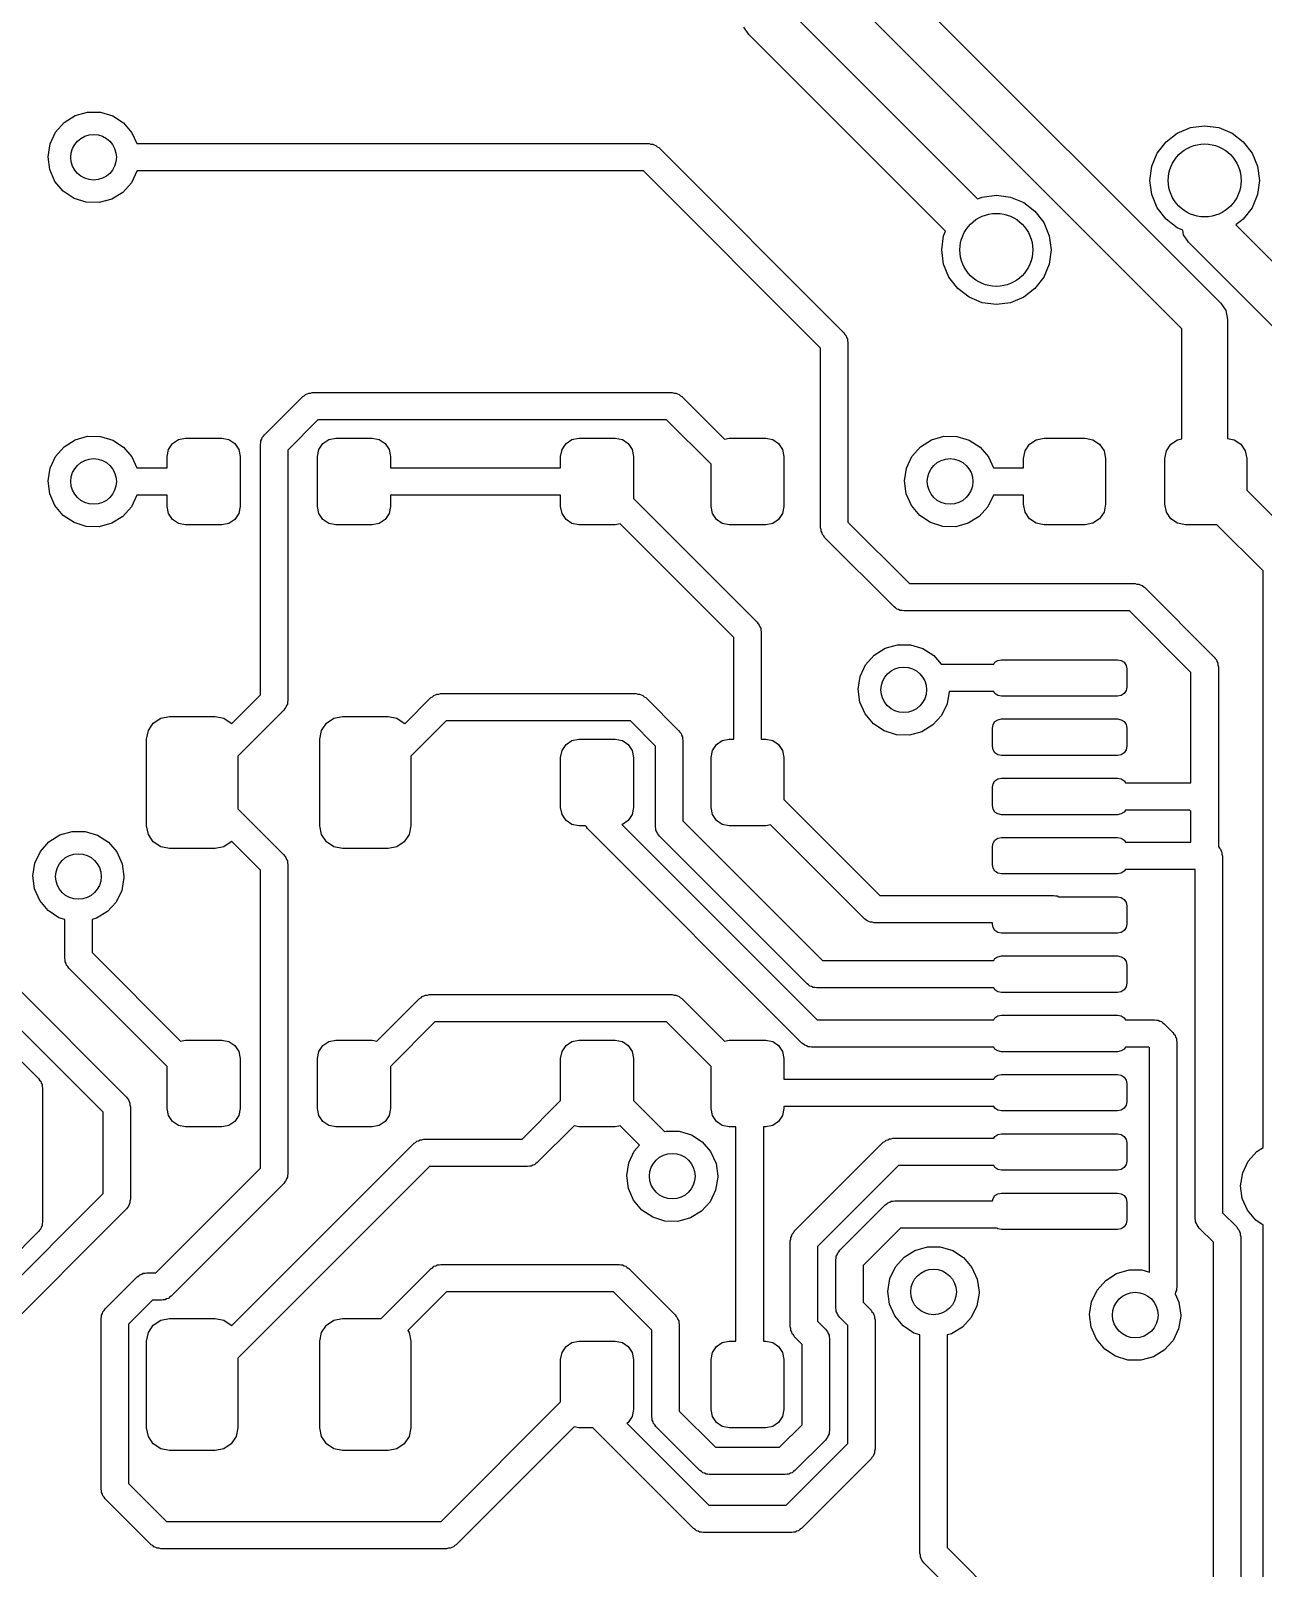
# Model space of a CAD drawing. Extents: x 123.2 to 169.8, y -142.4 to -48.3.
# Drawn here: x 140.28 to 153.81, y -112 to -95.13 of the extents above; entities that cross this region are included whole.
import ezdxf

# ---------------------------------------------------------------- set-up
doc = ezdxf.new("R2010")
doc.units = 0
doc.layers.add('BLACK', color=7, linetype='CONTINUOUS')

msp = doc.modelspace()

# ---------------------------------------------------------------- linework, layer by layer
at = {"layer": 'BLACK', "linetype": 'CONTINUOUS'}
for p, q in [((149.348, -94.1304), (153.339, -98.1212)), ((152.912, -98.4016), (148.921, -94.4108)), ((148.586, -94.8924), (150.671, -96.9772)), ((148.159, -95.1728), (148.105, -95.0917)), ((150.317, -97.3307), (148.159, -95.1728)), ((140.646, -96.1392), (140.766, -96.0636)), ((140.766, -96.0636), (140.902, -96.0246)), ((140.902, -96.0246), (141.044, -96.0255)), ((141.044, -96.0255), (141.18, -96.0661)), ((141.18, -96.0661), (141.299, -96.1432)), ((140.492, -96.3738), (140.552, -96.2455)), ((140.552, -96.2455), (140.646, -96.1392)), ((141.299, -96.1432), (141.391, -96.2506)), ((141.391, -96.2506), (141.446, -96.37)), ((152.738, -96.3497), (152.862, -96.2544)), ((152.862, -96.2544), (153.007, -96.1944)), ((153.007, -96.1944), (153.162, -96.174)), ((153.162, -96.174), (153.317, -96.1944)), ((153.317, -96.1944), (153.462, -96.2544)), ((153.462, -96.2544), (153.586, -96.3497)), ((140.47, -96.5139), (140.492, -96.3738)), ((141.446, -96.37), (147.066, -96.37)), ((147.066, -96.37), (147.085, -96.3751)), ((147.085, -96.3751), (147.105, -96.3751)), ((147.105, -96.3751), (147.122, -96.385)), ((147.122, -96.385), (147.141, -96.3901)), ((147.141, -96.3901), (147.155, -96.4041)), ((147.155, -96.4041), (147.172, -96.4139)), ((147.172, -96.4139), (149.204, -98.4459)), ((152.642, -96.474), (152.738, -96.3497)), ((153.586, -96.3497), (153.682, -96.474)), ((140.488, -96.6545), (140.47, -96.5139)), ((152.562, -96.774), (152.582, -96.6187)), ((152.582, -96.6187), (152.642, -96.474)), ((153.682, -96.474), (153.742, -96.6187)), ((153.742, -96.6187), (153.762, -96.774)), ((140.546, -96.7842), (140.488, -96.6545)), ((140.637, -96.8927), (140.546, -96.7842)), ((141.385, -96.7996), (141.289, -96.9047)), ((141.446, -96.672), (141.385, -96.7996)), ((141.447, -96.67), (141.446, -96.672)), ((147.004, -96.67), (141.447, -96.67)), ((148.948, -98.6141), (147.004, -96.67)), ((152.582, -96.9293), (152.562, -96.774)), ((153.762, -96.774), (153.742, -96.9293)), ((140.755, -96.9713), (140.637, -96.8927)), ((140.89, -97.0136), (140.755, -96.9713)), ((141.289, -96.9047), (141.169, -96.9789)), ((150.671, -96.9772), (150.721, -96.9564)), ((150.721, -96.9564), (150.876, -96.936)), ((150.876, -96.936), (151.031, -96.9564)), ((151.031, -96.9564), (151.176, -97.0164)), ((152.642, -97.074), (152.582, -96.9293)), ((153.742, -96.9293), (153.682, -97.074)), ((141.032, -97.0162), (140.89, -97.0136)), ((141.169, -96.9789), (141.032, -97.0162)), ((151.176, -97.0164), (151.3, -97.1117)), ((151.3, -97.1117), (151.396, -97.236)), ((152.738, -97.1983), (152.642, -97.074)), ((153.682, -97.074), (153.586, -97.1983)), ((151.396, -97.236), (151.456, -97.3807)), ((152.862, -97.2936), (152.738, -97.1983)), ((152.921, -97.3179), (152.862, -97.2936)), ((153.586, -97.1983), (153.503, -97.2623)), ((153.503, -97.2623), (155.842, -99.601)), ((150.276, -97.536), (150.296, -97.3807)), ((150.296, -97.3807), (150.317, -97.3307)), ((151.456, -97.3807), (151.476, -97.536)), ((152.931, -97.3707), (152.921, -97.3179)), ((152.985, -97.4518), (152.931, -97.3707)), ((155.263, -99.7296), (152.985, -97.4518)), ((150.296, -97.6913), (150.276, -97.536)), ((151.476, -97.536), (151.456, -97.6913)), ((150.356, -97.836), (150.296, -97.6913)), ((151.456, -97.6913), (151.396, -97.836)), ((150.452, -97.9603), (150.356, -97.836)), ((150.576, -98.0556), (150.452, -97.9603)), ((151.3, -97.9603), (151.176, -98.0556)), ((151.396, -97.836), (151.3, -97.9603)), ((150.721, -98.1156), (150.576, -98.0556)), ((150.876, -98.136), (150.721, -98.1156)), ((151.031, -98.1156), (150.876, -98.136)), ((151.176, -98.0556), (151.031, -98.1156)), ((153.339, -98.1212), (153.393, -98.2023)), ((153.393, -98.2023), (153.412, -98.298)), ((153.412, -98.298), (153.412, -99.6034)), ((149.204, -98.4459), (149.214, -98.463)), ((149.214, -98.463), (149.228, -98.477)), ((149.228, -98.477), (149.233, -98.4961)), ((152.912, -99.6086), (152.912, -98.4016)), ((148.948, -100.584), (148.948, -98.6141)), ((149.233, -98.4961), (149.243, -98.5132)), ((149.243, -98.5132), (149.243, -98.5329)), ((149.243, -98.5329), (149.248, -98.552)), ((149.248, -98.552), (149.248, -100.522)), ((142.845, -99.5635), (143.264, -99.1449)), ((143.264, -99.1449), (143.281, -99.1351)), ((143.281, -99.1351), (143.295, -99.1211)), ((143.295, -99.1211), (143.314, -99.116)), ((143.314, -99.116), (143.331, -99.1061)), ((143.331, -99.1061), (143.351, -99.1061)), ((143.351, -99.1061), (143.37, -99.101)), ((143.37, -99.101), (147.32, -99.101)), ((147.32, -99.101), (147.339, -99.1061)), ((147.339, -99.1061), (147.359, -99.1061)), ((147.359, -99.1061), (147.376, -99.116)), ((147.376, -99.116), (147.395, -99.1211)), ((147.395, -99.1211), (147.409, -99.1351)), ((147.409, -99.1351), (147.426, -99.1449)), ((147.426, -99.1449), (147.893, -99.6114)), ((143.432, -99.401), (143.101, -99.7317)), ((147.258, -99.401), (143.432, -99.401)), ((147.745, -99.8881), (147.258, -99.401)), ((140.646, -99.6952), (140.766, -99.6196)), ((140.766, -99.6196), (140.902, -99.5806)), ((140.902, -99.5806), (141.044, -99.5815)), ((141.044, -99.5815), (141.18, -99.6221)), ((141.18, -99.6221), (141.299, -99.6992)), ((141.792, -99.7245), (141.836, -99.6596)), ((141.836, -99.6596), (141.9, -99.6162)), ((141.9, -99.6162), (141.977, -99.601)), ((141.977, -99.601), (142.377, -99.601)), ((142.377, -99.601), (142.454, -99.6162)), ((142.454, -99.6162), (142.518, -99.6596)), ((142.518, -99.6596), (142.562, -99.7245)), ((142.801, -99.6696), (142.806, -99.6505)), ((142.801, -102.417), (142.801, -99.6696)), ((142.806, -99.6308), (142.816, -99.6137)), ((142.806, -99.6505), (142.806, -99.6308)), ((142.816, -99.6137), (142.821, -99.5946)), ((142.821, -99.5946), (142.835, -99.5806)), ((142.835, -99.5806), (142.845, -99.5635)), ((143.442, -99.7245), (143.486, -99.6596)), ((143.486, -99.6596), (143.55, -99.6162)), ((143.55, -99.6162), (143.627, -99.601)), ((143.627, -99.601), (144.027, -99.601)), ((144.027, -99.601), (144.104, -99.6162)), ((144.104, -99.6162), (144.168, -99.6596)), ((144.168, -99.6596), (144.212, -99.7245)), ((146.11, -99.7245), (146.154, -99.6596)), ((146.154, -99.6596), (146.218, -99.6162)), ((146.218, -99.6162), (146.295, -99.601)), ((146.295, -99.601), (146.695, -99.601)), ((146.695, -99.601), (146.772, -99.6162)), ((146.772, -99.6162), (146.836, -99.6596)), ((146.836, -99.6596), (146.88, -99.7245)), ((147.893, -99.6114), (147.945, -99.601)), ((147.945, -99.601), (148.345, -99.601)), ((148.345, -99.601), (148.422, -99.6162)), ((148.422, -99.6162), (148.486, -99.6596)), ((148.486, -99.6596), (148.53, -99.7245)), ((150.044, -99.6952), (150.164, -99.6196)), ((150.164, -99.6196), (150.3, -99.5806)), ((150.3, -99.5806), (150.442, -99.5815)), ((150.442, -99.5815), (150.578, -99.6221)), ((150.578, -99.6221), (150.697, -99.6992)), ((151.192, -99.7399), (151.241, -99.6669)), ((151.241, -99.6669), (151.314, -99.6181)), ((151.314, -99.6181), (151.4, -99.601)), ((151.4, -99.601), (151.85, -99.601)), ((151.85, -99.601), (151.936, -99.6181)), ((151.936, -99.6181), (152.009, -99.6669)), ((152.009, -99.6669), (152.058, -99.7399)), ((152.742, -99.7399), (152.791, -99.6669)), ((152.791, -99.6669), (152.864, -99.6181)), ((152.864, -99.6181), (152.912, -99.6086)), ((153.412, -99.6034), (153.486, -99.6181)), ((153.486, -99.6181), (153.559, -99.6669)), ((153.559, -99.6669), (153.608, -99.7399)), ((140.492, -99.9298), (140.552, -99.8015)), ((140.552, -99.8015), (140.646, -99.6952)), ((141.299, -99.6992), (141.391, -99.8066)), ((141.391, -99.8066), (141.446, -99.926)), ((141.777, -99.801), (141.792, -99.7245)), ((141.777, -99.926), (141.777, -99.801)), ((142.562, -99.7245), (142.577, -99.801)), ((142.577, -99.801), (142.577, -100.351)), ((143.101, -99.7317), (143.101, -102.479)), ((143.427, -99.801), (143.442, -99.7245)), ((143.427, -100.351), (143.427, -99.801)), ((144.212, -99.7245), (144.227, -99.801)), ((144.227, -99.801), (144.227, -99.926)), ((146.095, -99.801), (146.11, -99.7245)), ((146.095, -99.926), (146.095, -99.801)), ((146.88, -99.7245), (146.895, -99.801)), ((146.895, -99.801), (146.895, -100.264)), ((148.53, -99.7245), (148.545, -99.801)), ((148.545, -99.801), (148.545, -100.351)), ((149.89, -99.9298), (149.95, -99.8015)), ((149.95, -99.8015), (150.044, -99.6952)), ((150.697, -99.6992), (150.789, -99.8066)), ((150.789, -99.8066), (150.844, -99.926)), ((151.175, -99.826), (151.192, -99.7399)), ((151.175, -99.926), (151.175, -99.826)), ((152.058, -99.7399), (152.075, -99.826)), ((152.075, -99.826), (152.075, -100.326)), ((152.725, -99.826), (152.742, -99.7399)), ((152.725, -100.326), (152.725, -99.826)), ((153.608, -99.7399), (153.625, -99.826)), ((153.625, -99.826), (153.625, -100.172)), ((140.47, -100.07), (140.492, -99.9298)), ((141.446, -99.926), (141.777, -99.926)), ((144.227, -99.926), (146.095, -99.926)), ((147.745, -100.351), (147.745, -99.8881)), ((149.868, -100.07), (149.89, -99.9298)), ((150.844, -99.926), (151.175, -99.926)), ((140.488, -100.21), (140.47, -100.07)), ((149.886, -100.21), (149.868, -100.07)), ((153.625, -100.172), (154.23, -100.777)), ((140.546, -100.34), (140.488, -100.21)), ((140.637, -100.449), (140.546, -100.34)), ((141.446, -100.228), (141.385, -100.356)), ((141.447, -100.226), (141.446, -100.228)), ((141.777, -100.226), (141.447, -100.226)), ((141.777, -100.351), (141.777, -100.226)), ((146.095, -100.226), (144.227, -100.226)), ((144.227, -100.226), (144.227, -100.351)), ((146.095, -100.351), (146.095, -100.226)), ((146.895, -100.264), (148.251, -101.62)), ((149.944, -100.34), (149.886, -100.21)), ((150.035, -100.449), (149.944, -100.34)), ((150.844, -100.228), (150.783, -100.356)), ((150.845, -100.226), (150.844, -100.228)), ((151.175, -100.226), (150.845, -100.226)), ((151.175, -100.326), (151.175, -100.226)), ((151.192, -100.412), (151.175, -100.326)), ((152.075, -100.326), (152.058, -100.412)), ((152.742, -100.412), (152.725, -100.326)), ((140.755, -100.527), (140.637, -100.449)), ((141.289, -100.461), (141.169, -100.535)), ((141.385, -100.356), (141.289, -100.461)), ((141.792, -100.428), (141.777, -100.351)), ((141.836, -100.492), (141.792, -100.428)), ((141.9, -100.536), (141.836, -100.492)), ((142.518, -100.492), (142.454, -100.536)), ((142.562, -100.428), (142.518, -100.492)), ((142.577, -100.351), (142.562, -100.428)), ((143.442, -100.428), (143.427, -100.351)), ((143.486, -100.492), (143.442, -100.428)), ((143.55, -100.536), (143.486, -100.492)), ((144.168, -100.492), (144.104, -100.536)), ((144.212, -100.428), (144.168, -100.492)), ((144.227, -100.351), (144.212, -100.428)), ((146.11, -100.428), (146.095, -100.351)), ((146.154, -100.492), (146.11, -100.428)), ((146.218, -100.536), (146.154, -100.492)), ((147.76, -100.428), (147.745, -100.351)), ((147.804, -100.492), (147.76, -100.428)), ((147.868, -100.536), (147.804, -100.492)), ((148.486, -100.492), (148.422, -100.536)), ((148.53, -100.428), (148.486, -100.492)), ((148.545, -100.351), (148.53, -100.428)), ((150.153, -100.527), (150.035, -100.449)), ((150.687, -100.461), (150.567, -100.535)), ((150.783, -100.356), (150.687, -100.461)), ((151.241, -100.485), (151.192, -100.412)), ((151.314, -100.534), (151.241, -100.485)), ((152.009, -100.485), (151.936, -100.534)), ((152.058, -100.412), (152.009, -100.485)), ((152.791, -100.485), (152.742, -100.412)), ((152.864, -100.534), (152.791, -100.485)), ((140.89, -100.57), (140.755, -100.527)), ((141.032, -100.572), (140.89, -100.57)), ((141.169, -100.535), (141.032, -100.572)), ((141.977, -100.551), (141.9, -100.536)), ((142.377, -100.551), (141.977, -100.551)), ((142.454, -100.536), (142.377, -100.551)), ((143.627, -100.551), (143.55, -100.536)), ((144.027, -100.551), (143.627, -100.551)), ((144.104, -100.536), (144.027, -100.551)), ((146.295, -100.551), (146.218, -100.536)), ((146.695, -100.551), (146.295, -100.551)), ((146.747, -100.541), (146.695, -100.551)), ((147.995, -101.788), (146.747, -100.541)), ((147.945, -100.551), (147.868, -100.536)), ((148.345, -100.551), (147.945, -100.551)), ((148.422, -100.536), (148.345, -100.551)), ((148.953, -100.603), (148.948, -100.584)), ((148.953, -100.623), (148.953, -100.603)), ((148.963, -100.64), (148.953, -100.623)), ((148.968, -100.659), (148.963, -100.64)), ((148.982, -100.673), (148.968, -100.659)), ((148.992, -100.69), (148.982, -100.673)), ((149.248, -100.522), (149.922, -101.196)), ((150.288, -100.57), (150.153, -100.527)), ((150.43, -100.572), (150.288, -100.57)), ((150.567, -100.535), (150.43, -100.572)), ((151.4, -100.551), (151.314, -100.534)), ((151.85, -100.551), (151.4, -100.551)), ((151.936, -100.534), (151.85, -100.551)), ((152.95, -100.551), (152.864, -100.534)), ((153.296, -100.551), (152.95, -100.551)), ((153.803, -101.058), (153.296, -100.551)), ((149.754, -101.452), (148.992, -100.69)), ((153.803, -107.382), (153.803, -101.058)), ((149.922, -101.196), (152.4, -101.196)), ((152.4, -101.196), (152.419, -101.201)), ((152.419, -101.201), (152.439, -101.201)), ((152.439, -101.201), (152.456, -101.211)), ((152.456, -101.211), (152.475, -101.216)), ((152.475, -101.216), (152.489, -101.23)), ((152.489, -101.23), (152.506, -101.24)), ((152.506, -101.24), (153.268, -102.002)), ((149.771, -101.462), (149.754, -101.452)), ((149.785, -101.476), (149.771, -101.462)), ((149.804, -101.481), (149.785, -101.476)), ((149.821, -101.491), (149.804, -101.481)), ((149.841, -101.491), (149.821, -101.491)), ((149.86, -101.496), (149.841, -101.491)), ((152.338, -101.496), (149.86, -101.496)), ((153.012, -102.17), (152.338, -101.496)), ((148.251, -101.62), (148.261, -101.637)), ((148.261, -101.637), (148.275, -101.651)), ((148.275, -101.651), (148.28, -101.67)), ((148.28, -101.67), (148.29, -101.687)), ((148.29, -101.687), (148.29, -101.707)), ((147.995, -102.903), (147.995, -101.788)), ((148.29, -101.707), (148.295, -101.726)), ((148.295, -101.726), (148.295, -102.903)), ((149.442, -102.087), (149.536, -101.981)), ((149.536, -101.981), (149.656, -101.906)), ((149.656, -101.906), (149.792, -101.867)), ((149.792, -101.867), (149.934, -101.867)), ((149.934, -101.867), (150.07, -101.908)), ((150.07, -101.908), (150.189, -101.985)), ((150.189, -101.985), (150.271, -102.081)), ((150.894, -102.039), (150.932, -102.031)), ((150.932, -102.031), (152.207, -102.031)), ((152.207, -102.031), (152.245, -102.039)), ((153.268, -102.002), (153.278, -102.019)), ((153.278, -102.019), (153.292, -102.033)), ((149.382, -102.216), (149.442, -102.087)), ((150.271, -102.081), (150.847, -102.081)), ((150.847, -102.081), (150.861, -102.06)), ((150.861, -102.06), (150.894, -102.039)), ((152.245, -102.039), (152.278, -102.06)), ((152.278, -102.06), (152.299, -102.093)), ((152.299, -102.093), (152.307, -102.131)), ((152.307, -102.131), (152.307, -102.331)), ((153.012, -103.381), (153.012, -102.17)), ((153.292, -102.033), (153.297, -102.052)), ((153.297, -102.052), (153.307, -102.069)), ((153.307, -102.069), (153.307, -102.089)), ((153.307, -102.089), (153.312, -102.108)), ((153.312, -102.108), (153.312, -104.078)), ((149.36, -102.356), (149.382, -102.216)), ((149.378, -102.496), (149.36, -102.356)), ((152.299, -102.369), (152.278, -102.402)), ((152.307, -102.331), (152.299, -102.369)), ((142.484, -102.734), (142.801, -102.417)), ((143.086, -102.535), (143.081, -102.554)), ((143.096, -102.518), (143.086, -102.535)), ((143.101, -102.479), (143.096, -102.498)), ((143.096, -102.498), (143.096, -102.518)), ((144.384, -102.734), (144.671, -102.447)), ((144.671, -102.447), (144.688, -102.437)), ((144.688, -102.437), (144.702, -102.423)), ((144.702, -102.423), (144.721, -102.418)), ((144.721, -102.418), (144.738, -102.408)), ((144.738, -102.408), (144.758, -102.408)), ((144.758, -102.408), (144.777, -102.403)), ((144.777, -102.403), (146.923, -102.403)), ((146.923, -102.403), (146.942, -102.408)), ((146.942, -102.408), (146.962, -102.408)), ((146.962, -102.408), (146.979, -102.418)), ((146.979, -102.418), (146.998, -102.423)), ((146.998, -102.423), (147.012, -102.437)), ((147.012, -102.437), (147.029, -102.447)), ((147.029, -102.447), (147.392, -102.81)), ((149.436, -102.626), (149.378, -102.496)), ((150.336, -102.514), (150.275, -102.642)), ((150.359, -102.381), (150.336, -102.514)), ((150.847, -102.381), (150.359, -102.381)), ((150.861, -102.402), (150.847, -102.381)), ((150.894, -102.423), (150.861, -102.402)), ((150.932, -102.431), (150.894, -102.423)), ((152.207, -102.431), (150.932, -102.431)), ((152.245, -102.423), (152.207, -102.431)), ((152.278, -102.402), (152.245, -102.423)), ((141.625, -102.726), (141.706, -102.672)), ((141.706, -102.672), (141.802, -102.653)), ((141.802, -102.653), (142.302, -102.653)), ((142.302, -102.653), (142.398, -102.672)), ((142.398, -102.672), (142.479, -102.726)), ((143.057, -102.585), (142.552, -103.09)), ((143.067, -102.568), (143.057, -102.585)), ((143.081, -102.554), (143.067, -102.568)), ((143.525, -102.726), (143.606, -102.672)), ((143.606, -102.672), (143.702, -102.653)), ((143.702, -102.653), (144.202, -102.653)), ((144.202, -102.653), (144.298, -102.672)), ((144.298, -102.672), (144.379, -102.726)), ((144.839, -102.703), (144.452, -103.09)), ((146.861, -102.703), (144.839, -102.703)), ((147.136, -102.978), (146.861, -102.703)), ((149.527, -102.735), (149.436, -102.626)), ((150.275, -102.642), (150.179, -102.747)), ((150.861, -102.71), (150.894, -102.689)), ((150.894, -102.689), (150.932, -102.681)), ((150.932, -102.681), (152.207, -102.681)), ((152.207, -102.681), (152.245, -102.689)), ((152.245, -102.689), (152.278, -102.71)), ((141.552, -102.903), (141.571, -102.807)), ((141.571, -102.807), (141.625, -102.726)), ((142.479, -102.726), (142.484, -102.734)), ((143.452, -102.903), (143.471, -102.807)), ((143.471, -102.807), (143.525, -102.726)), ((144.379, -102.726), (144.384, -102.734)), ((147.392, -102.81), (147.402, -102.827)), ((147.402, -102.827), (147.416, -102.841)), ((147.416, -102.841), (147.421, -102.86)), ((147.421, -102.86), (147.431, -102.877)), ((149.645, -102.813), (149.527, -102.735)), ((149.78, -102.856), (149.645, -102.813)), ((149.922, -102.858), (149.78, -102.856)), ((150.059, -102.821), (149.922, -102.858)), ((150.179, -102.747), (150.059, -102.821)), ((150.832, -102.781), (150.84, -102.743)), ((150.832, -102.981), (150.832, -102.781)), ((150.84, -102.743), (150.861, -102.71)), ((152.278, -102.71), (152.299, -102.743)), ((152.299, -102.743), (152.307, -102.781)), ((152.307, -102.781), (152.307, -102.981)), ((141.552, -103.853), (141.552, -102.903)), ((143.452, -103.853), (143.452, -102.903)), ((146.095, -103.103), (146.11, -103.026)), ((146.11, -103.026), (146.154, -102.962)), ((146.154, -102.962), (146.218, -102.918)), ((146.218, -102.918), (146.295, -102.903)), ((146.295, -102.903), (146.695, -102.903)), ((146.695, -102.903), (146.772, -102.918)), ((146.772, -102.918), (146.836, -102.962)), ((146.836, -102.962), (146.88, -103.026)), ((146.88, -103.026), (146.895, -103.103)), ((147.136, -103.862), (147.136, -102.978)), ((147.431, -102.877), (147.431, -102.897)), ((147.431, -102.897), (147.436, -102.916)), ((147.436, -102.916), (147.436, -103.8)), ((147.745, -103.103), (147.76, -103.026)), ((147.76, -103.026), (147.804, -102.962)), ((147.804, -102.962), (147.868, -102.918)), ((147.868, -102.918), (147.945, -102.903)), ((147.945, -102.903), (147.995, -102.903)), ((148.295, -102.903), (148.345, -102.903)), ((148.345, -102.903), (148.422, -102.918)), ((148.422, -102.918), (148.486, -102.962)), ((148.486, -102.962), (148.53, -103.026)), ((148.53, -103.026), (148.545, -103.103)), ((150.84, -103.019), (150.832, -102.981)), ((150.861, -103.052), (150.84, -103.019)), ((152.299, -103.019), (152.278, -103.052)), ((152.307, -102.981), (152.299, -103.019)), ((142.552, -103.09), (142.552, -103.666)), ((144.452, -103.09), (144.452, -103.853)), ((146.095, -103.653), (146.095, -103.103)), ((146.895, -103.103), (146.895, -103.653)), ((147.745, -103.653), (147.745, -103.103)), ((148.545, -103.103), (148.545, -103.566)), ((150.894, -103.073), (150.861, -103.052)), ((150.932, -103.081), (150.894, -103.073)), ((152.207, -103.081), (150.932, -103.081)), ((152.245, -103.073), (152.207, -103.081)), ((152.278, -103.052), (152.245, -103.073)), ((150.84, -103.393), (150.861, -103.36)), ((150.861, -103.36), (150.894, -103.339)), ((150.894, -103.339), (150.932, -103.331)), ((150.932, -103.331), (152.207, -103.331)), ((152.207, -103.331), (152.245, -103.339)), ((152.245, -103.339), (152.278, -103.36)), ((152.278, -103.36), (152.292, -103.381)), ((150.832, -103.431), (150.84, -103.393)), ((150.832, -103.631), (150.832, -103.431)), ((152.292, -103.381), (153.012, -103.381)), ((142.552, -103.666), (143.057, -104.171)), ((146.11, -103.73), (146.095, -103.653)), ((146.895, -103.653), (146.88, -103.73)), ((147.76, -103.73), (147.745, -103.653)), ((148.545, -103.566), (149.596, -104.617)), ((150.84, -103.669), (150.832, -103.631)), ((150.861, -103.702), (150.84, -103.669)), ((150.894, -103.723), (150.861, -103.702)), ((152.278, -103.702), (152.245, -103.723)), ((152.292, -103.681), (152.278, -103.702)), ((152.999, -103.681), (152.292, -103.681)), ((153.012, -103.694), (152.999, -103.681)), ((153.012, -104.031), (153.012, -103.694)), ((141.571, -103.949), (141.552, -103.853)), ((143.471, -103.949), (143.452, -103.853)), ((144.452, -103.853), (144.433, -103.949)), ((146.154, -103.794), (146.11, -103.73)), ((146.218, -103.838), (146.154, -103.794)), ((146.295, -103.853), (146.218, -103.838)), ((146.366, -103.853), (146.295, -103.853)), ((146.379, -103.866), (146.366, -103.853)), ((146.389, -103.883), (146.379, -103.866)), ((148.743, -106.237), (146.389, -103.883)), ((146.772, -103.838), (146.768, -103.838)), ((146.768, -103.838), (148.911, -105.981)), ((146.836, -103.794), (146.772, -103.838)), ((146.88, -103.73), (146.836, -103.794)), ((147.141, -103.881), (147.136, -103.862)), ((147.141, -103.901), (147.141, -103.881)), ((147.436, -103.8), (148.967, -105.331)), ((147.804, -103.794), (147.76, -103.73)), ((147.868, -103.838), (147.804, -103.794)), ((147.945, -103.853), (147.868, -103.838)), ((148.345, -103.853), (147.945, -103.853)), ((148.397, -103.843), (148.345, -103.853)), ((149.428, -104.873), (148.397, -103.843)), ((150.932, -103.731), (150.894, -103.723)), ((152.207, -103.731), (150.932, -103.731)), ((152.245, -103.723), (152.207, -103.731)), ((140.386, -104.135), (140.479, -104.029)), ((140.479, -104.029), (140.599, -103.953)), ((140.599, -103.953), (140.736, -103.914)), ((140.736, -103.914), (140.877, -103.915)), ((140.877, -103.915), (141.013, -103.956)), ((141.013, -103.956), (141.132, -104.033)), ((141.132, -104.033), (141.225, -104.14)), ((141.625, -104.03), (141.571, -103.949)), ((141.706, -104.084), (141.625, -104.03)), ((142.479, -104.03), (142.398, -104.084)), ((142.484, -104.022), (142.479, -104.03)), ((142.801, -104.339), (142.484, -104.022)), ((143.525, -104.03), (143.471, -103.949)), ((143.606, -104.084), (143.525, -104.03)), ((144.379, -104.03), (144.298, -104.084)), ((144.433, -103.949), (144.379, -104.03)), ((147.151, -103.918), (147.141, -103.901)), ((147.156, -103.937), (147.151, -103.918)), ((147.17, -103.951), (147.156, -103.937)), ((147.18, -103.968), (147.17, -103.951)), ((148.799, -105.587), (147.18, -103.968)), ((150.832, -104.081), (150.84, -104.043)), ((150.84, -104.043), (150.861, -104.01)), ((150.861, -104.01), (150.894, -103.989)), ((150.894, -103.989), (150.932, -103.981)), ((150.932, -103.981), (152.207, -103.981)), ((152.207, -103.981), (152.245, -103.989)), ((152.245, -103.989), (152.278, -104.01)), ((152.278, -104.01), (152.292, -104.031)), ((152.292, -104.031), (153.012, -104.031)), ((140.325, -104.263), (140.386, -104.135)), ((141.225, -104.14), (141.283, -104.269)), ((141.802, -104.103), (141.706, -104.084)), ((142.302, -104.103), (141.802, -104.103)), ((142.398, -104.084), (142.302, -104.103)), ((143.057, -104.171), (143.067, -104.188)), ((143.067, -104.188), (143.081, -104.202)), ((143.081, -104.202), (143.086, -104.221)), ((143.086, -104.221), (143.096, -104.238)), ((143.702, -104.103), (143.606, -104.084)), ((144.202, -104.103), (143.702, -104.103)), ((144.298, -104.084), (144.202, -104.103)), ((150.832, -104.281), (150.832, -104.081)), ((153.312, -104.078), (153.314, -104.079)), ((153.314, -104.079), (153.323, -104.097)), ((153.323, -104.097), (153.337, -104.111)), ((153.337, -104.111), (153.343, -104.13)), ((153.343, -104.13), (153.352, -104.147)), ((153.352, -104.147), (153.352, -104.166)), ((153.352, -104.166), (153.357, -104.185)), ((153.357, -104.185), (153.357, -108.097)), ((140.304, -104.403), (140.325, -104.263)), ((141.283, -104.269), (141.303, -104.409)), ((142.801, -107.608), (142.801, -104.339)), ((143.096, -104.238), (143.096, -104.258)), ((143.096, -104.258), (143.101, -104.277)), ((143.101, -104.277), (143.101, -107.671)), ((150.84, -104.319), (150.832, -104.281)), ((150.861, -104.352), (150.84, -104.319)), ((150.894, -104.373), (150.861, -104.352)), ((150.932, -104.381), (150.894, -104.373)), ((152.207, -104.381), (150.932, -104.381)), ((152.245, -104.373), (152.207, -104.381)), ((152.278, -104.352), (152.245, -104.373)), ((152.292, -104.331), (152.278, -104.352)), ((153.058, -104.331), (152.292, -104.331)), ((153.058, -108.159), (153.058, -104.331)), ((140.322, -104.544), (140.304, -104.403)), ((140.379, -104.674), (140.322, -104.544)), ((141.28, -104.561), (141.218, -104.689)), ((141.303, -104.422), (141.28, -104.561)), ((141.303, -104.409), (141.303, -104.422)), ((140.47, -104.782), (140.379, -104.674)), ((141.218, -104.689), (141.123, -104.794)), ((149.596, -104.617), (151.505, -104.617)), ((151.505, -104.617), (151.524, -104.622)), ((151.524, -104.622), (151.544, -104.622)), ((151.544, -104.622), (151.56, -104.631)), ((151.56, -104.631), (152.207, -104.631)), ((152.207, -104.631), (152.245, -104.639)), ((152.245, -104.639), (152.278, -104.66)), ((152.278, -104.66), (152.299, -104.693)), ((152.299, -104.693), (152.307, -104.731)), ((140.588, -104.861), (140.47, -104.782)), ((140.653, -104.881), (140.588, -104.861)), ((140.653, -105.306), (140.653, -104.881)), ((141.002, -104.868), (140.953, -104.882)), ((140.953, -104.882), (140.953, -105.244)), ((141.123, -104.794), (141.002, -104.868)), ((149.445, -104.883), (149.428, -104.873)), ((149.459, -104.897), (149.445, -104.883)), ((149.478, -104.902), (149.459, -104.897)), ((152.307, -104.731), (152.307, -104.931)), ((149.495, -104.911), (149.478, -104.902)), ((149.515, -104.911), (149.495, -104.911)), ((149.534, -104.917), (149.515, -104.911)), ((150.832, -104.917), (149.534, -104.917)), ((150.832, -104.931), (150.832, -104.917)), ((150.84, -104.969), (150.832, -104.931)), ((150.861, -105.002), (150.84, -104.969)), ((150.894, -105.023), (150.861, -105.002)), ((150.932, -105.031), (150.894, -105.023)), ((152.207, -105.031), (150.932, -105.031)), ((152.245, -105.023), (152.207, -105.031)), ((152.278, -105.002), (152.245, -105.023)), ((152.299, -104.969), (152.278, -105.002)), ((152.307, -104.931), (152.299, -104.969)), ((140.659, -105.326), (140.653, -105.306)), ((140.659, -105.345), (140.659, -105.326)), ((140.668, -105.362), (140.659, -105.345)), ((140.674, -105.381), (140.668, -105.362)), ((140.688, -105.395), (140.674, -105.381)), ((140.697, -105.413), (140.688, -105.395)), ((140.953, -105.244), (141.925, -106.215)), ((148.967, -105.331), (150.847, -105.331)), ((150.847, -105.331), (150.861, -105.31)), ((150.861, -105.31), (150.894, -105.289)), ((150.894, -105.289), (150.932, -105.281)), ((150.932, -105.281), (152.207, -105.281)), ((152.207, -105.281), (152.245, -105.289)), ((152.245, -105.289), (152.278, -105.31)), ((152.278, -105.31), (152.299, -105.343)), ((152.299, -105.343), (152.307, -105.381)), ((152.307, -105.381), (152.307, -105.581)), ((141.777, -106.492), (140.697, -105.413)), ((139.342, -105.602), (140.365, -106.625)), ((140.104, -105.602), (141.33, -106.828)), ((144.546, -105.749), (144.563, -105.739)), ((144.563, -105.739), (144.577, -105.725)), ((144.577, -105.725), (144.596, -105.72)), ((144.596, -105.72), (144.613, -105.71)), ((144.613, -105.71), (144.633, -105.71)), ((144.633, -105.71), (144.652, -105.705)), ((144.652, -105.705), (147.32, -105.705)), ((147.32, -105.705), (147.339, -105.71)), ((147.339, -105.71), (147.359, -105.71)), ((147.359, -105.71), (147.376, -105.72)), ((147.376, -105.72), (147.395, -105.725)), ((147.395, -105.725), (147.409, -105.739)), ((147.409, -105.739), (147.426, -105.749)), ((148.816, -105.597), (148.799, -105.587)), ((148.83, -105.611), (148.816, -105.597)), ((148.849, -105.616), (148.83, -105.611)), ((148.866, -105.626), (148.849, -105.616)), ((148.886, -105.626), (148.866, -105.626)), ((148.905, -105.631), (148.886, -105.626)), ((150.847, -105.631), (148.905, -105.631)), ((150.861, -105.652), (150.847, -105.631)), ((150.894, -105.673), (150.861, -105.652)), ((150.932, -105.681), (150.894, -105.673)), ((152.207, -105.681), (150.932, -105.681)), ((152.245, -105.673), (152.207, -105.681)), ((152.278, -105.652), (152.245, -105.673)), ((152.299, -105.619), (152.278, -105.652)), ((152.307, -105.581), (152.299, -105.619)), ((141.074, -106.996), (139.848, -105.77)), ((144.079, -106.215), (144.546, -105.749)), ((147.426, -105.749), (147.893, -106.215)), ((144.714, -106.005), (144.227, -106.492)), ((147.258, -106.005), (144.714, -106.005)), ((147.745, -106.492), (147.258, -106.005)), ((148.911, -105.981), (150.847, -105.981)), ((150.847, -105.981), (150.861, -105.96)), ((150.861, -105.96), (150.894, -105.939)), ((150.894, -105.939), (150.932, -105.931)), ((150.932, -105.931), (152.207, -105.931)), ((152.207, -105.931), (152.245, -105.939)), ((152.245, -105.939), (152.278, -105.96)), ((152.278, -105.96), (152.292, -105.981)), ((152.292, -105.981), (152.613, -105.981)), ((152.613, -105.981), (152.632, -105.986)), ((152.632, -105.986), (152.652, -105.986)), ((152.652, -105.986), (152.669, -105.996)), ((152.669, -105.996), (152.688, -106.001)), ((152.688, -106.001), (152.702, -106.015)), ((152.702, -106.015), (152.719, -106.025)), ((152.719, -106.025), (152.814, -106.12)), ((141.925, -106.215), (141.977, -106.205)), ((141.977, -106.205), (142.377, -106.205)), ((142.377, -106.205), (142.454, -106.22)), ((142.454, -106.22), (142.518, -106.264)), ((143.486, -106.264), (143.55, -106.22)), ((143.55, -106.22), (143.627, -106.205)), ((143.627, -106.205), (144.027, -106.205)), ((144.027, -106.205), (144.079, -106.215)), ((146.154, -106.264), (146.218, -106.22)), ((146.218, -106.22), (146.295, -106.205)), ((146.295, -106.205), (146.695, -106.205)), ((146.695, -106.205), (146.772, -106.22)), ((146.772, -106.22), (146.836, -106.264)), ((147.893, -106.215), (147.945, -106.205)), ((147.945, -106.205), (148.345, -106.205)), ((148.345, -106.205), (148.422, -106.22)), ((148.422, -106.22), (148.486, -106.264)), ((148.76, -106.247), (148.743, -106.237)), ((148.774, -106.261), (148.76, -106.247)), ((152.814, -106.12), (152.824, -106.137)), ((152.824, -106.137), (152.838, -106.151)), ((152.838, -106.151), (152.843, -106.17)), ((152.843, -106.17), (152.853, -106.187)), ((152.853, -106.187), (152.853, -106.207)), ((152.853, -106.207), (152.858, -106.226)), ((152.858, -106.226), (152.858, -108.912)), ((142.518, -106.264), (142.562, -106.328)), ((142.562, -106.328), (142.577, -106.405)), ((142.577, -106.405), (142.577, -106.955)), ((143.427, -106.405), (143.442, -106.328)), ((143.427, -106.955), (143.427, -106.405)), ((143.442, -106.328), (143.486, -106.264)), ((146.095, -106.405), (146.11, -106.328)), ((146.095, -106.868), (146.095, -106.405)), ((146.11, -106.328), (146.154, -106.264)), ((146.836, -106.264), (146.88, -106.328)), ((146.88, -106.328), (146.895, -106.405)), ((146.895, -106.405), (146.895, -106.868)), ((148.486, -106.264), (148.53, -106.328)), ((148.53, -106.328), (148.545, -106.405)), ((148.545, -106.405), (148.545, -106.631)), ((148.793, -106.266), (148.774, -106.261)), ((148.81, -106.276), (148.793, -106.266)), ((148.83, -106.276), (148.81, -106.276)), ((148.849, -106.281), (148.83, -106.276)), ((150.847, -106.281), (148.849, -106.281)), ((150.861, -106.302), (150.847, -106.281)), ((150.894, -106.323), (150.861, -106.302)), ((150.932, -106.331), (150.894, -106.323)), ((152.207, -106.331), (150.932, -106.331)), ((152.245, -106.323), (152.207, -106.331)), ((152.278, -106.302), (152.245, -106.323)), ((152.292, -106.281), (152.278, -106.302)), ((152.551, -106.281), (152.292, -106.281)), ((152.558, -106.288), (152.551, -106.281)), ((152.558, -108.751), (152.558, -106.288)), ((141.777, -106.955), (141.777, -106.492)), ((144.227, -106.492), (144.227, -106.955)), ((147.745, -106.955), (147.745, -106.492)), ((150.894, -106.589), (150.932, -106.581)), ((150.932, -106.581), (152.207, -106.581)), ((152.207, -106.581), (152.245, -106.589)), ((140.365, -106.625), (140.375, -106.642)), ((140.375, -106.642), (140.389, -106.656)), ((140.389, -106.656), (140.394, -106.675)), ((140.394, -106.675), (140.404, -106.692)), ((140.404, -106.692), (140.404, -106.712)), ((140.404, -106.712), (140.409, -106.731)), ((140.409, -106.731), (140.409, -108.199)), ((148.545, -106.631), (150.847, -106.631)), ((150.847, -106.631), (150.861, -106.61)), ((150.861, -106.61), (150.894, -106.589)), ((152.245, -106.589), (152.278, -106.61)), ((152.278, -106.61), (152.299, -106.643)), ((152.299, -106.643), (152.307, -106.681)), ((152.307, -106.681), (152.307, -106.881)), ((141.33, -106.828), (141.34, -106.845)), ((141.34, -106.845), (141.354, -106.859)), ((141.354, -106.859), (141.359, -106.878)), ((141.359, -106.878), (141.369, -106.895)), ((141.369, -106.895), (141.369, -106.915)), ((141.369, -106.915), (141.374, -106.934)), ((145.671, -107.292), (146.095, -106.868)), ((146.895, -106.868), (147.233, -107.206)), ((152.299, -106.919), (152.278, -106.952)), ((152.307, -106.881), (152.299, -106.919)), ((141.074, -107.888), (141.074, -106.996)), ((141.374, -106.934), (141.374, -107.95)), ((141.792, -107.032), (141.777, -106.955)), ((141.836, -107.096), (141.792, -107.032)), ((142.562, -107.032), (142.518, -107.096)), ((142.577, -106.955), (142.562, -107.032)), ((143.442, -107.032), (143.427, -106.955)), ((143.486, -107.096), (143.442, -107.032)), ((144.212, -107.032), (144.168, -107.096)), ((144.227, -106.955), (144.212, -107.032)), ((147.76, -107.032), (147.745, -106.955)), ((147.804, -107.096), (147.76, -107.032)), ((148.53, -107.032), (148.486, -107.096)), ((148.545, -106.955), (148.53, -107.032)), ((150.847, -106.931), (148.545, -106.931)), ((148.545, -106.931), (148.545, -106.955)), ((150.861, -106.952), (150.847, -106.931)), ((150.894, -106.973), (150.861, -106.952)), ((150.932, -106.981), (150.894, -106.973)), ((152.207, -106.981), (150.932, -106.981)), ((152.245, -106.973), (152.207, -106.981)), ((152.278, -106.952), (152.245, -106.973)), ((141.9, -107.14), (141.836, -107.096)), ((141.977, -107.155), (141.9, -107.14)), ((142.377, -107.155), (141.977, -107.155)), ((142.454, -107.14), (142.377, -107.155)), ((142.518, -107.096), (142.454, -107.14)), ((143.55, -107.14), (143.486, -107.096)), ((143.627, -107.155), (143.55, -107.14)), ((144.027, -107.155), (143.627, -107.155)), ((144.104, -107.14), (144.027, -107.155)), ((144.168, -107.096), (144.104, -107.14)), ((146.243, -107.145), (145.839, -107.548)), ((146.295, -107.155), (146.243, -107.145)), ((146.695, -107.155), (146.295, -107.155)), ((146.747, -107.145), (146.695, -107.155)), ((146.959, -107.357), (146.747, -107.145)), ((147.233, -107.206), (147.252, -107.201)), ((147.252, -107.201), (147.394, -107.201)), ((147.394, -107.201), (147.53, -107.242)), ((147.53, -107.242), (147.649, -107.319)), ((147.868, -107.14), (147.804, -107.096)), ((147.945, -107.155), (147.868, -107.14)), ((148.019, -107.155), (147.945, -107.155)), ((148.019, -109.507), (148.019, -107.155)), ((148.345, -107.155), (148.32, -107.155)), ((148.32, -107.155), (148.32, -109.507)), ((148.422, -107.14), (148.345, -107.155)), ((148.486, -107.096), (148.422, -107.14)), ((150.861, -107.26), (150.894, -107.239)), ((150.894, -107.239), (150.932, -107.231)), ((150.932, -107.231), (152.207, -107.231)), ((152.207, -107.231), (152.245, -107.239)), ((152.245, -107.239), (152.278, -107.26)), ((142.484, -109.338), (144.486, -107.336)), ((144.486, -107.336), (144.503, -107.326)), ((144.503, -107.326), (144.517, -107.312)), ((144.517, -107.312), (144.536, -107.307)), ((144.536, -107.307), (144.553, -107.297)), ((144.553, -107.297), (144.573, -107.297)), ((144.573, -107.297), (144.592, -107.292)), ((144.592, -107.292), (145.671, -107.292)), ((146.842, -107.55), (146.902, -107.421)), ((146.902, -107.421), (146.959, -107.357)), ((147.649, -107.319), (147.741, -107.427)), ((147.741, -107.427), (147.8, -107.556)), ((148.659, -108.301), (149.635, -107.325)), ((149.635, -107.325), (149.652, -107.315)), ((149.652, -107.315), (149.666, -107.301)), ((149.666, -107.301), (149.685, -107.296)), ((149.685, -107.296), (149.702, -107.286)), ((149.702, -107.286), (149.722, -107.286)), ((149.722, -107.286), (149.741, -107.281)), ((149.741, -107.281), (150.847, -107.281)), ((150.847, -107.281), (150.861, -107.26)), ((152.278, -107.26), (152.299, -107.293)), ((152.299, -107.293), (152.307, -107.331)), ((152.307, -107.331), (152.307, -107.531)), ((153.639, -107.532), (153.733, -107.426)), ((153.733, -107.426), (153.803, -107.382)), ((144.654, -107.592), (142.552, -109.694)), ((145.733, -107.592), (144.654, -107.592)), ((145.752, -107.587), (145.733, -107.592)), ((145.772, -107.587), (145.752, -107.587)), ((145.789, -107.577), (145.772, -107.587)), ((145.808, -107.572), (145.789, -107.577)), ((145.822, -107.558), (145.808, -107.572)), ((145.839, -107.548), (145.822, -107.558)), ((146.82, -107.69), (146.842, -107.55)), ((147.8, -107.556), (147.82, -107.696)), ((149.803, -107.581), (148.915, -108.469)), ((150.847, -107.581), (149.803, -107.581)), ((150.861, -107.602), (150.847, -107.581)), ((152.299, -107.569), (152.278, -107.602)), ((152.307, -107.531), (152.299, -107.569)), ((153.579, -107.661), (153.639, -107.532)), ((141.653, -108.757), (142.801, -107.608)), ((143.067, -107.76), (143.057, -107.777)), ((143.081, -107.746), (143.067, -107.76)), ((143.086, -107.727), (143.081, -107.746)), ((143.096, -107.709), (143.086, -107.727)), ((143.101, -107.671), (143.096, -107.69)), ((143.096, -107.69), (143.096, -107.709)), ((146.838, -107.83), (146.82, -107.69)), ((147.82, -107.708), (147.796, -107.848)), ((147.82, -107.696), (147.82, -107.708)), ((150.894, -107.623), (150.861, -107.602)), ((150.932, -107.631), (150.894, -107.623)), ((152.207, -107.631), (150.932, -107.631)), ((152.245, -107.623), (152.207, -107.631)), ((152.278, -107.602), (152.245, -107.623)), ((153.557, -107.801), (153.579, -107.661)), ((139.594, -109.368), (141.074, -107.888)), ((143.057, -107.777), (141.821, -109.013)), ((146.896, -107.96), (146.838, -107.83)), ((147.796, -107.848), (147.735, -107.976)), ((150.84, -107.943), (150.861, -107.91)), ((150.861, -107.91), (150.894, -107.889)), ((150.894, -107.889), (150.932, -107.881)), ((150.932, -107.881), (152.207, -107.881)), ((152.207, -107.881), (152.245, -107.889)), ((152.245, -107.889), (152.278, -107.91)), ((152.278, -107.91), (152.299, -107.943)), ((153.575, -107.941), (153.557, -107.801)), ((141.33, -108.056), (139.85, -109.536)), ((141.34, -108.039), (141.33, -108.056)), ((141.354, -108.025), (141.34, -108.039)), ((141.359, -108.006), (141.354, -108.025)), ((141.369, -107.989), (141.359, -108.006)), ((141.374, -107.95), (141.369, -107.969)), ((141.369, -107.969), (141.369, -107.989)), ((146.987, -108.069), (146.896, -107.96)), ((147.105, -108.147), (146.987, -108.069)), ((147.639, -108.081), (147.519, -108.155)), ((147.735, -107.976), (147.639, -108.081)), ((149.158, -108.508), (149.656, -108.01)), ((149.656, -108.01), (149.673, -108.001)), ((149.673, -108.001), (149.687, -107.987)), ((149.687, -107.987), (149.706, -107.981)), ((149.706, -107.981), (149.723, -107.972)), ((149.723, -107.972), (149.743, -107.972)), ((149.743, -107.972), (149.762, -107.966)), ((149.762, -107.966), (150.835, -107.966)), ((150.835, -107.966), (150.84, -107.943)), ((152.299, -107.943), (152.307, -107.981)), ((152.307, -107.981), (152.307, -108.181)), ((153.357, -108.097), (153.514, -108.253)), ((153.633, -108.071), (153.575, -107.941)), ((153.724, -108.18), (153.633, -108.071)), ((140.394, -108.255), (140.389, -108.274)), ((140.404, -108.238), (140.394, -108.255)), ((140.409, -108.199), (140.404, -108.218)), ((140.404, -108.218), (140.404, -108.238)), ((147.24, -108.19), (147.105, -108.147)), ((147.382, -108.192), (147.24, -108.19)), ((147.519, -108.155), (147.382, -108.192)), ((149.824, -108.266), (149.415, -108.676)), ((150.883, -108.266), (149.824, -108.266)), ((150.894, -108.273), (150.883, -108.266)), ((152.278, -108.252), (152.245, -108.273)), ((152.299, -108.219), (152.278, -108.252)), ((152.307, -108.181), (152.299, -108.219)), ((153.063, -108.178), (153.058, -108.159)), ((153.063, -108.198), (153.063, -108.178)), ((153.072, -108.215), (153.063, -108.198)), ((153.078, -108.234), (153.072, -108.215)), ((153.092, -108.248), (153.078, -108.234)), ((153.101, -108.265), (153.092, -108.248)), ((153.258, -108.421), (153.101, -108.265)), ((153.514, -108.253), (153.523, -108.27)), ((153.523, -108.27), (153.537, -108.284)), ((153.803, -108.232), (153.724, -108.18)), ((153.803, -115.491), (153.803, -108.232)), ((140.365, -108.305), (140.043, -108.627)), ((140.375, -108.288), (140.365, -108.305)), ((140.389, -108.274), (140.375, -108.288)), ((148.615, -108.407), (148.62, -108.388)), ((148.615, -109.349), (148.615, -108.407)), ((148.62, -108.368), (148.63, -108.351)), ((148.62, -108.388), (148.62, -108.368)), ((148.63, -108.351), (148.635, -108.332)), ((148.635, -108.332), (148.649, -108.318)), ((148.649, -108.318), (148.659, -108.301)), ((150.932, -108.281), (150.894, -108.273)), ((152.207, -108.281), (150.932, -108.281)), ((152.245, -108.273), (152.207, -108.281)), ((153.258, -116.278), (153.258, -108.421)), ((153.537, -108.284), (153.543, -108.303)), ((153.543, -108.303), (153.552, -108.32)), ((153.552, -108.32), (153.552, -108.34)), ((153.552, -108.34), (153.558, -108.359)), ((153.558, -108.359), (153.558, -116.34)), ((148.915, -108.469), (148.915, -109.287)), ((149.114, -108.614), (149.12, -108.595)), ((149.12, -108.575), (149.129, -108.558)), ((149.12, -108.595), (149.12, -108.575)), ((149.129, -108.558), (149.135, -108.539)), ((149.135, -108.539), (149.149, -108.525)), ((149.149, -108.525), (149.158, -108.508)), ((149.769, -108.691), (149.863, -108.585)), ((149.863, -108.585), (149.983, -108.51)), ((149.983, -108.51), (150.119, -108.471)), ((150.119, -108.471), (150.261, -108.471)), ((150.261, -108.471), (150.397, -108.512)), ((150.397, -108.512), (150.516, -108.589)), ((150.516, -108.589), (150.608, -108.697)), ((141.465, -108.791), (141.478, -108.777)), ((141.478, -108.777), (141.498, -108.772)), ((141.498, -108.772), (141.515, -108.762)), ((141.515, -108.762), (141.534, -108.762)), ((141.534, -108.762), (141.553, -108.757)), ((141.553, -108.757), (141.653, -108.757)), ((144.124, -109.257), (144.674, -108.708)), ((144.674, -108.708), (144.691, -108.698)), ((144.691, -108.698), (144.705, -108.684)), ((144.705, -108.684), (144.724, -108.679)), ((144.724, -108.679), (144.741, -108.669)), ((144.741, -108.669), (144.761, -108.669)), ((144.761, -108.669), (144.78, -108.664)), ((144.78, -108.664), (146.736, -108.664)), ((146.736, -108.664), (146.755, -108.669)), ((146.755, -108.669), (146.775, -108.669)), ((146.775, -108.669), (146.792, -108.679)), ((146.792, -108.679), (146.811, -108.684)), ((146.811, -108.684), (146.825, -108.698)), ((146.825, -108.698), (146.842, -108.708)), ((146.842, -108.708), (147.351, -109.217)), ((149.114, -109.142), (149.114, -108.614)), ((149.415, -108.676), (149.415, -109.08)), ((149.709, -108.82), (149.769, -108.691)), ((150.608, -108.697), (150.667, -108.826)), ((152.076, -108.839), (152.196, -108.764)), ((152.196, -108.764), (152.332, -108.725)), ((152.332, -108.725), (152.474, -108.725)), ((152.474, -108.725), (152.558, -108.751)), ((141.096, -109.152), (141.447, -108.801)), ((141.447, -108.801), (141.465, -108.791)), ((149.687, -108.96), (149.709, -108.82)), ((150.667, -108.826), (150.687, -108.966)), ((151.922, -109.074), (151.982, -108.945)), ((151.982, -108.945), (152.076, -108.839)), ((152.858, -108.912), (152.853, -108.931)), ((152.853, -108.931), (152.853, -108.951)), ((141.616, -109.057), (141.352, -109.321)), ((141.715, -109.057), (141.616, -109.057)), ((141.734, -109.052), (141.715, -109.057)), ((141.754, -109.052), (141.734, -109.052)), ((141.771, -109.042), (141.754, -109.052)), ((141.79, -109.037), (141.771, -109.042)), ((141.804, -109.023), (141.79, -109.037)), ((141.821, -109.013), (141.804, -109.023)), ((144.842, -108.964), (144.418, -109.388)), ((146.674, -108.964), (144.842, -108.964)), ((147.095, -109.385), (146.674, -108.964)), ((149.415, -109.08), (149.501, -109.166)), ((149.705, -109.1), (149.687, -108.96)), ((149.762, -109.23), (149.705, -109.1)), ((150.687, -108.978), (150.663, -109.118)), ((150.687, -108.966), (150.687, -108.978)), ((151.9, -109.214), (151.922, -109.074)), ((152.843, -108.968), (152.838, -108.987)), ((152.838, -108.987), (152.838, -108.987)), ((152.838, -108.987), (152.88, -109.08)), ((152.853, -108.951), (152.843, -108.968)), ((152.88, -109.08), (152.9, -109.22)), ((141.052, -109.258), (141.057, -109.239)), ((141.052, -111.128), (141.052, -109.258)), ((141.057, -109.22), (141.067, -109.203)), ((141.057, -109.239), (141.057, -109.22)), ((141.067, -109.203), (141.072, -109.183)), ((141.072, -109.183), (141.086, -109.17)), ((141.086, -109.17), (141.096, -109.152)), ((141.625, -109.33), (141.706, -109.276)), ((141.706, -109.276), (141.802, -109.257)), ((141.802, -109.257), (142.302, -109.257)), ((142.302, -109.257), (142.398, -109.276)), ((142.398, -109.276), (142.479, -109.33)), ((143.525, -109.33), (143.606, -109.276)), ((143.606, -109.276), (143.702, -109.257)), ((143.702, -109.257), (144.124, -109.257)), ((147.351, -109.217), (147.361, -109.234)), ((147.361, -109.234), (147.375, -109.248)), ((147.375, -109.248), (147.38, -109.267)), ((147.38, -109.267), (147.39, -109.284)), ((149.12, -109.161), (149.114, -109.142)), ((149.12, -109.181), (149.12, -109.161)), ((149.129, -109.198), (149.12, -109.181)), ((149.135, -109.217), (149.129, -109.198)), ((149.149, -109.231), (149.135, -109.217)), ((149.158, -109.248), (149.149, -109.231)), ((149.245, -109.334), (149.158, -109.248)), ((149.501, -109.166), (149.51, -109.183)), ((149.51, -109.183), (149.524, -109.197)), ((149.524, -109.197), (149.53, -109.216)), ((149.53, -109.216), (149.539, -109.233)), ((149.539, -109.233), (149.539, -109.253)), ((149.539, -109.253), (149.545, -109.272)), ((149.545, -109.272), (149.545, -110.692)), ((149.854, -109.339), (149.762, -109.23)), ((150.601, -109.246), (150.506, -109.351)), ((150.663, -109.118), (150.601, -109.246)), ((151.918, -109.354), (151.9, -109.214)), ((152.9, -109.232), (152.876, -109.372)), ((152.9, -109.22), (152.9, -109.232)), ((141.352, -109.321), (141.352, -111.066)), ((141.552, -109.507), (141.571, -109.411)), ((141.571, -109.411), (141.625, -109.33)), ((142.479, -109.33), (142.484, -109.338)), ((143.452, -109.507), (143.471, -109.411)), ((143.471, -109.411), (143.525, -109.33)), ((144.418, -109.388), (144.433, -109.411)), ((144.433, -109.411), (144.452, -109.507)), ((147.095, -110.335), (147.095, -109.385)), ((147.39, -109.284), (147.39, -109.304)), ((147.39, -109.304), (147.395, -109.323)), ((147.395, -109.323), (147.395, -110.273)), ((148.62, -109.368), (148.615, -109.349)), ((148.62, -109.388), (148.62, -109.368)), ((148.63, -109.405), (148.62, -109.388)), ((148.635, -109.424), (148.63, -109.405)), ((148.649, -109.438), (148.635, -109.424)), ((148.659, -109.455), (148.649, -109.438)), ((148.915, -109.287), (149.001, -109.373)), ((149.001, -109.373), (149.011, -109.39)), ((149.011, -109.39), (149.025, -109.404)), ((149.025, -109.404), (149.03, -109.423)), ((149.03, -109.423), (149.04, -109.44)), ((149.04, -109.44), (149.04, -109.46)), ((149.245, -110.63), (149.245, -109.334)), ((149.972, -109.417), (149.854, -109.339)), ((150.037, -109.438), (149.972, -109.417)), ((150.037, -111.833), (150.037, -109.438)), ((150.385, -109.425), (150.337, -109.438)), ((150.337, -109.438), (150.337, -111.771)), ((150.506, -109.351), (150.385, -109.425)), ((151.976, -109.484), (151.918, -109.354)), ((152.876, -109.372), (152.815, -109.5)), ((141.552, -110.457), (141.552, -109.507)), ((143.452, -110.457), (143.452, -109.507)), ((144.452, -109.507), (144.452, -110.457)), ((146.11, -109.63), (146.154, -109.566)), ((146.154, -109.566), (146.218, -109.522)), ((146.218, -109.522), (146.295, -109.507)), ((146.295, -109.507), (146.695, -109.507)), ((146.695, -109.507), (146.772, -109.522)), ((146.772, -109.522), (146.836, -109.566)), ((146.836, -109.566), (146.88, -109.63)), ((147.76, -109.63), (147.804, -109.566)), ((147.804, -109.566), (147.868, -109.522)), ((147.868, -109.522), (147.945, -109.507)), ((147.945, -109.507), (148.019, -109.507)), ((148.32, -109.507), (148.345, -109.507)), ((148.345, -109.507), (148.422, -109.522)), ((148.422, -109.522), (148.486, -109.566)), ((148.486, -109.566), (148.53, -109.63)), ((148.745, -109.541), (148.659, -109.455)), ((148.745, -110.423), (148.745, -109.541)), ((149.04, -109.46), (149.045, -109.479)), ((149.045, -109.479), (149.045, -110.485)), ((152.067, -109.593), (151.976, -109.484)), ((152.185, -109.671), (152.067, -109.593)), ((152.719, -109.605), (152.599, -109.679)), ((152.815, -109.5), (152.719, -109.605)), ((142.552, -109.694), (142.552, -110.457)), ((146.095, -109.707), (146.11, -109.63)), ((146.095, -110.17), (146.095, -109.707)), ((146.88, -109.63), (146.895, -109.707)), ((146.895, -109.707), (146.895, -110.257)), ((147.745, -109.707), (147.76, -109.63)), ((147.745, -110.257), (147.745, -109.707)), ((148.53, -109.63), (148.545, -109.707)), ((148.545, -109.707), (148.545, -110.257)), ((152.32, -109.714), (152.185, -109.671)), ((152.462, -109.716), (152.32, -109.714)), ((152.599, -109.679), (152.462, -109.716)), ((144.782, -111.483), (146.095, -110.17)), ((146.895, -110.257), (146.88, -110.334)), ((147.395, -110.273), (147.793, -110.67)), ((147.76, -110.334), (147.745, -110.257)), ((148.545, -110.257), (148.53, -110.334)), ((141.571, -110.553), (141.552, -110.457)), ((142.552, -110.457), (142.533, -110.553)), ((143.471, -110.553), (143.452, -110.457)), ((144.452, -110.457), (144.433, -110.553)), ((146.243, -110.447), (144.95, -111.739)), ((146.295, -110.457), (146.243, -110.447)), ((146.449, -110.457), (146.295, -110.457)), ((147.553, -111.561), (146.449, -110.457)), ((146.836, -110.398), (146.823, -110.407)), ((146.823, -110.407), (147.721, -111.305)), ((146.88, -110.334), (146.836, -110.398)), ((147.1, -110.354), (147.095, -110.335)), ((147.1, -110.374), (147.1, -110.354)), ((147.11, -110.391), (147.1, -110.374)), ((147.115, -110.41), (147.11, -110.391)), ((147.129, -110.424), (147.115, -110.41)), ((147.139, -110.441), (147.129, -110.424)), ((147.624, -110.926), (147.139, -110.441)), ((147.804, -110.398), (147.76, -110.334)), ((147.868, -110.442), (147.804, -110.398)), ((147.945, -110.457), (147.868, -110.442)), ((148.345, -110.457), (147.945, -110.457)), ((148.422, -110.442), (148.345, -110.457)), ((148.486, -110.398), (148.422, -110.442)), ((148.53, -110.334), (148.486, -110.398)), ((148.497, -110.67), (148.745, -110.423)), ((141.625, -110.634), (141.571, -110.553)), ((142.533, -110.553), (142.479, -110.634)), ((143.525, -110.634), (143.471, -110.553)), ((144.433, -110.553), (144.379, -110.634)), ((148.569, -111.305), (149.245, -110.63)), ((149.001, -110.591), (148.666, -110.926)), ((149.011, -110.574), (149.001, -110.591)), ((149.025, -110.56), (149.011, -110.574)), ((149.03, -110.541), (149.025, -110.56)), ((149.04, -110.524), (149.03, -110.541)), ((149.045, -110.485), (149.04, -110.504)), ((149.04, -110.504), (149.04, -110.524)), ((141.706, -110.688), (141.625, -110.634)), ((141.802, -110.707), (141.706, -110.688)), ((142.302, -110.707), (141.802, -110.707)), ((142.398, -110.688), (142.302, -110.707)), ((142.479, -110.634), (142.398, -110.688)), ((143.606, -110.688), (143.525, -110.634)), ((143.702, -110.707), (143.606, -110.688)), ((144.202, -110.707), (143.702, -110.707)), ((144.298, -110.688), (144.202, -110.707)), ((144.379, -110.634), (144.298, -110.688)), ((147.793, -110.67), (148.497, -110.67)), ((149.501, -110.798), (148.737, -111.561)), ((149.51, -110.781), (149.501, -110.798)), ((149.524, -110.767), (149.51, -110.781)), ((149.53, -110.748), (149.524, -110.767)), ((149.539, -110.731), (149.53, -110.748)), ((149.545, -110.692), (149.539, -110.711)), ((149.539, -110.711), (149.539, -110.731)), ((147.641, -110.936), (147.624, -110.926)), ((147.655, -110.95), (147.641, -110.936)), ((147.674, -110.955), (147.655, -110.95)), ((147.692, -110.965), (147.674, -110.955)), ((147.711, -110.965), (147.692, -110.965)), ((147.73, -110.97), (147.711, -110.965)), ((148.56, -110.97), (147.73, -110.97)), ((148.579, -110.965), (148.56, -110.97)), ((148.598, -110.965), (148.579, -110.965)), ((148.616, -110.955), (148.598, -110.965)), ((148.635, -110.95), (148.616, -110.955)), ((148.649, -110.936), (148.635, -110.95)), ((148.666, -110.926), (148.649, -110.936)), ((141.057, -111.147), (141.052, -111.128)), ((141.352, -111.066), (141.769, -111.483)), ((141.057, -111.167), (141.057, -111.147)), ((141.067, -111.184), (141.057, -111.167)), ((141.072, -111.203), (141.067, -111.184)), ((141.086, -111.217), (141.072, -111.203)), ((141.096, -111.234), (141.086, -111.217)), ((141.601, -111.739), (141.096, -111.234)), ((147.721, -111.305), (148.569, -111.305)), ((141.769, -111.483), (144.782, -111.483)), ((147.57, -111.571), (147.553, -111.561)), ((147.584, -111.585), (147.57, -111.571)), ((147.603, -111.59), (147.584, -111.585)), ((147.62, -111.6), (147.603, -111.59)), ((147.64, -111.6), (147.62, -111.6)), ((147.659, -111.605), (147.64, -111.6)), ((148.631, -111.605), (147.659, -111.605)), ((148.65, -111.6), (148.631, -111.605)), ((148.67, -111.6), (148.65, -111.6)), ((148.687, -111.59), (148.67, -111.6)), ((148.706, -111.585), (148.687, -111.59)), ((148.72, -111.571), (148.706, -111.585)), ((148.737, -111.561), (148.72, -111.571)), ((141.618, -111.749), (141.601, -111.739)), ((141.632, -111.763), (141.618, -111.749)), ((141.651, -111.768), (141.632, -111.763)), ((141.668, -111.778), (141.651, -111.768)), ((141.688, -111.778), (141.668, -111.778)), ((141.707, -111.783), (141.688, -111.778)), ((144.844, -111.783), (141.707, -111.783)), ((144.863, -111.778), (144.844, -111.783)), ((144.883, -111.778), (144.863, -111.778)), ((144.9, -111.768), (144.883, -111.778)), ((144.919, -111.763), (144.9, -111.768)), ((144.933, -111.749), (144.919, -111.763)), ((144.95, -111.739), (144.933, -111.749)), ((150.337, -111.771), (152.171, -113.605)), ((150.042, -111.852), (150.037, -111.833)), ((150.042, -111.872), (150.042, -111.852)), ((150.052, -111.889), (150.042, -111.872)), ((150.057, -111.908), (150.052, -111.889)), ((150.071, -111.922), (150.057, -111.908)), ((150.081, -111.939), (150.071, -111.922)), ((151.96, -113.818), (150.081, -111.939))]:
    msp.add_line(p, q, dxfattribs=at)
at = {"layer": 'BLACK'}
for centre, radius in [((140.97, -96.52), 0.25), ((153.162, -96.774), 0.4), ((150.876, -97.536), 0.4), ((140.97, -100.076), 0.25), ((150.368, -100.076), 0.25), ((149.86, -102.362), 0.25), ((140.803, -104.409), 0.25), ((147.32, -107.696), 0.25), ((150.187, -108.966), 0.25), ((152.4, -109.22), 0.25)]:
    msp.add_circle(centre, radius, dxfattribs=at)

doc.saveas('drawing.dxf')
